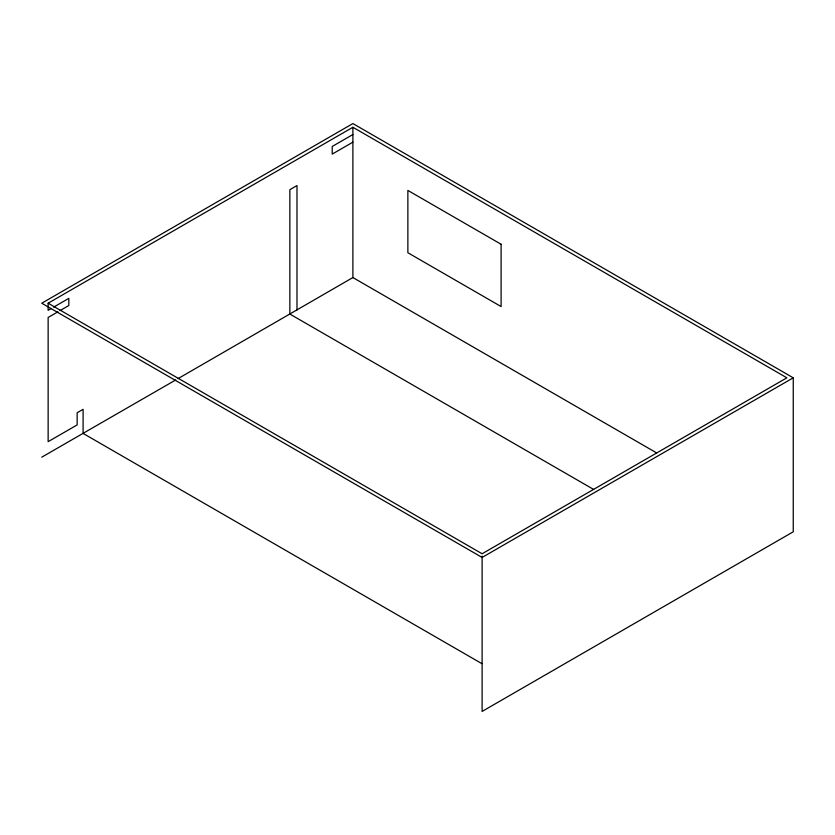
<?xml version="1.0" encoding="UTF-8"?>
<svg xmlns="http://www.w3.org/2000/svg" width="835" height="835" viewBox="0 0 835 835"><rect width="100%" height="100%" fill="white"/><g stroke="black" fill="none" stroke-linecap="round" stroke-linejoin="round"><path stroke-width="1.25" d="M48.138 303.209L352.892 127.264L786.862 377.817L482.108 553.762L48.138 303.209L48.138 310.317L51.405 308.428M53.576 307.176L68.814 298.377L68.814 305.537L60.11 310.557M352.892 134.529L332.215 146.459L332.215 154.099L352.892 142.159M57.928 311.81L48.138 317.467L48.138 441.673L77.144 424.921L77.144 412.751L83.103 409.307L83.103 433.417L481.826 663.616M41.75 457.183L175.747 379.935M178.012 378.631L352.892 277.554L656.623 452.914M793.25 377.817L482.108 557.446L41.75 303.209L352.892 123.57L793.25 377.817L793.25 531.791L482.108 711.43L482.108 556.131M593.706 489.477L289.86 314.054L289.86 189.681L296.989 185.558L296.989 309.931M352.892 127.264L352.892 277.658M501.104 244.258L407.866 190.422L407.866 252.734L501.104 306.56L501.104 244.258"/></g></svg>
